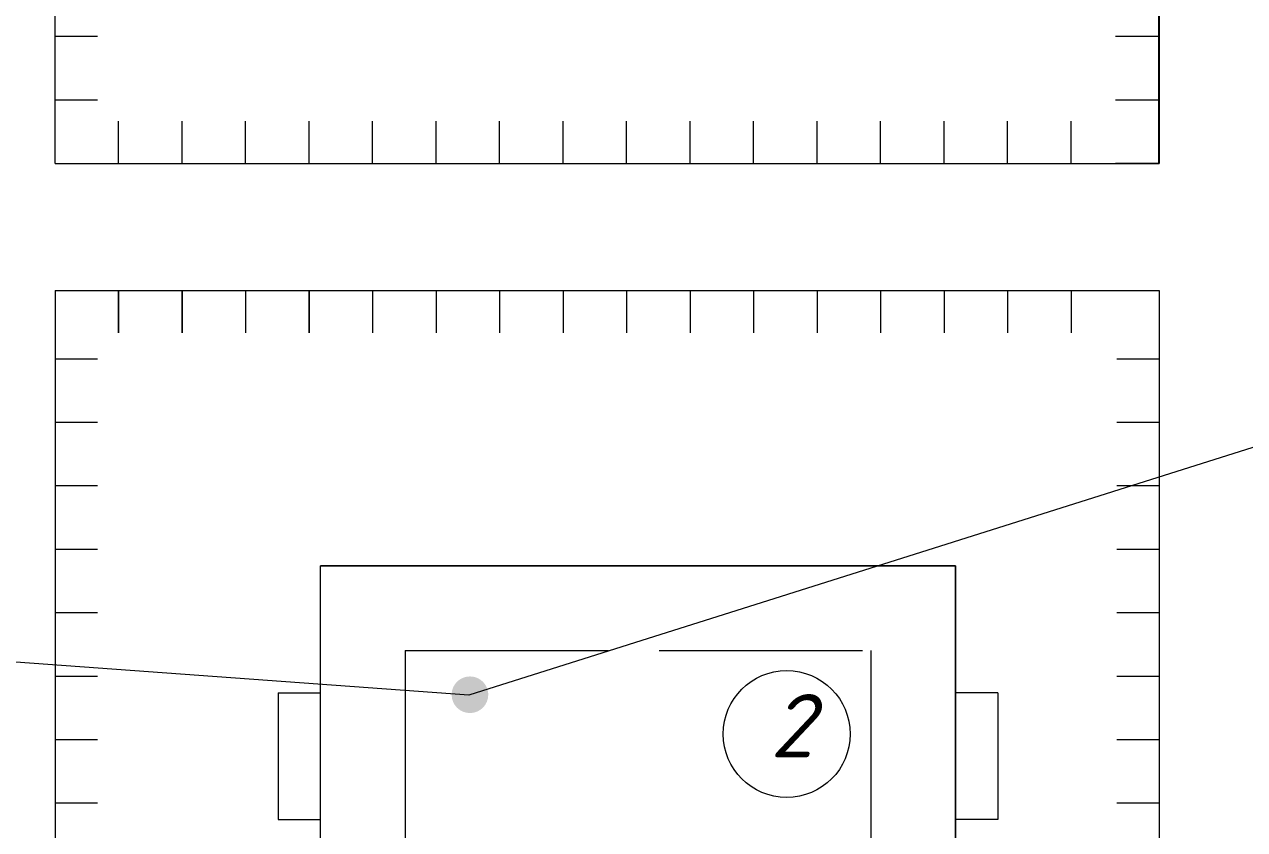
# Model space of a CAD drawing. Header units: millimetres. Extents: x 27137 to 30937, y -4667 to -569.
# Drawn here: x 28997.66 to 29026.49, y -2914.06 to -2895.03 of the extents above; entities that cross this region are included whole.
import ezdxf

# ---------------------------------------------------------------- set-up
doc = ezdxf.new("R2010")
doc.units = ezdxf.units.MM
doc.header["$LTSCALE"] = 0.4
doc.linetypes.add('ACAD_ISO02W100', pattern=[15, 12, -3])
doc.styles.add('Isocpeur', font='isocpeui.ttf', dxfattribs={"height": 2.5})

msp = doc.modelspace()

# ---------------------------------------------------------------- hatches: boundary and pattern name
at = {"lineweight": 15}
h = msp.add_hatch(color=256, dxfattribs=at)
h.dxf.hatch_style = 1
h.paths.add_polyline_path([(29007.7562, -2910.8771), (29008.1888, -2910.8771), (29008.6214, -2910.8771, -1)])
h.paths.add_polyline_path([(29008.1888, -2910.4445, -0.4142136), (29008.6214, -2910.8771), (29008.1888, -2910.8771)])
h = msp.add_hatch(color=256, dxfattribs=at)
h.dxf.hatch_style = 1
h.paths.add_polyline_path([(29008.1888, -2910.4445), (29008.1888, -2910.8771), (29007.7562, -2910.8771, -0.4142136)])

# ---------------------------------------------------------------- linework, layer by layer
at = {"ltscale": 0.5}
msp.add_line((29024.4675, -2898.3179), (29024.4675, -2869.5701), dxfattribs=at)
at = {"lineweight": 15}
for p, q in [((28998.3882, -2898.3179), (28998.3882, -2893.8179)), ((28998.3882, -2898.3179), (28998.3882, -2893.8179)), ((28999.3884, -2895.3179), (28998.3884, -2895.3179)), ((28999.3884, -2895.3179), (28998.3884, -2895.3179)), ((28999.3884, -2895.3179), (28998.3884, -2895.3179)), ((28999.3884, -2895.3179), (28998.3884, -2895.3179)), ((28999.3884, -2895.3179), (28998.3884, -2895.3179)), ((28999.3884, -2895.3179), (28998.3884, -2895.3179)), ((28999.3884, -2895.3179), (28998.3884, -2895.3179)), ((28999.3884, -2895.3179), (28998.3884, -2895.3179)), ((28999.3884, -2895.3179), (28998.3884, -2895.3179)), ((28999.3884, -2895.3179), (28998.3884, -2895.3179)), ((28999.3884, -2895.3179), (28998.3884, -2895.3179)), ((29024.438, -2895.3179), (29023.438, -2895.3179)), ((29024.438, -2895.3179), (29023.438, -2895.3179)), ((29024.438, -2895.3179), (29023.438, -2895.3179)), ((29024.438, -2895.3179), (29023.438, -2895.3179)), ((29024.438, -2895.3179), (29023.438, -2895.3179)), ((29024.438, -2895.3179), (29023.438, -2895.3179)), ((29024.438, -2895.3179), (29023.438, -2895.3179)), ((29024.438, -2895.3179), (29023.438, -2895.3179)), ((29024.438, -2895.3179), (29023.438, -2895.3179)), ((29024.438, -2895.3179), (29023.438, -2895.3179)), ((29024.438, -2895.3179), (29023.438, -2895.3179)), ((29024.438, -2895.3179), (29023.438, -2895.3179)), ((29024.438, -2895.3179), (29023.438, -2895.3179)), ((29024.438, -2895.3179), (29023.438, -2895.3179)), ((29024.438, -2895.3179), (29023.438, -2895.3179)), ((29024.438, -2895.3179), (29023.438, -2895.3179)), ((29024.438, -2895.3179), (29023.438, -2895.3179)), ((29024.438, -2895.3179), (29023.438, -2895.3179)), ((29024.438, -2895.3179), (29023.438, -2895.3179)), ((29024.438, -2895.3179), (29023.438, -2895.3179)), ((29024.438, -2895.3179), (29023.438, -2895.3179)), ((29024.438, -2895.3179), (29023.438, -2895.3179)), ((29024.438, -2895.3179), (29023.438, -2895.3179)), ((29024.438, -2895.3179), (29023.438, -2895.3179)), ((28999.3884, -2896.8179), (28998.3884, -2896.8179)), ((28999.3884, -2896.8179), (28998.3884, -2896.8179)), ((28999.3884, -2896.8179), (28998.3884, -2896.8179)), ((28999.3884, -2896.8179), (28998.3884, -2896.8179)), ((28999.3884, -2896.8179), (28998.3884, -2896.8179)), ((28999.3884, -2896.8179), (28998.3884, -2896.8179)), ((28999.3884, -2896.8179), (28998.3884, -2896.8179)), ((28999.3884, -2896.8179), (28998.3884, -2896.8179)), ((28999.3884, -2896.8179), (28998.3884, -2896.8179)), ((28999.3884, -2896.8179), (28998.3884, -2896.8179)), ((28999.3884, -2896.8179), (28998.3884, -2896.8179)), ((28999.3884, -2896.8179), (28998.3884, -2896.8179)), ((28999.3884, -2896.8179), (28998.3884, -2896.8179)), ((28999.3884, -2896.8179), (28998.3884, -2896.8179)), ((28999.3884, -2896.8179), (28998.3884, -2896.8179)), ((28999.3884, -2896.8179), (28998.3884, -2896.8179)), ((28999.3884, -2896.8179), (28998.3884, -2896.8179)), ((28999.3884, -2896.8179), (28998.3884, -2896.8179)), ((28999.3884, -2896.8179), (28998.3884, -2896.8179)), ((28999.3884, -2896.8179), (28998.3884, -2896.8179)), ((28999.3884, -2896.8179), (28998.3884, -2896.8179)), ((29024.438, -2896.8179), (29023.438, -2896.8179)), ((29024.438, -2896.8179), (29023.438, -2896.8179)), ((29024.438, -2896.8179), (29023.438, -2896.8179)), ((29024.438, -2896.8179), (29023.438, -2896.8179)), ((29024.438, -2896.8179), (29023.438, -2896.8179)), ((29024.438, -2896.8179), (29023.438, -2896.8179)), ((29024.438, -2896.8179), (29023.438, -2896.8179)), ((29024.438, -2896.8179), (29023.438, -2896.8179)), ((29024.438, -2896.8179), (29023.438, -2896.8179)), ((29024.438, -2896.8179), (29023.438, -2896.8179)), ((29024.438, -2896.8179), (29023.438, -2896.8179)), ((29024.438, -2896.8179), (29023.438, -2896.8179)), ((29024.438, -2896.8179), (29023.438, -2896.8179)), ((29024.438, -2896.8179), (29023.438, -2896.8179)), ((29024.438, -2896.8179), (29023.438, -2896.8179)), ((29024.438, -2896.8179), (29023.438, -2896.8179)), ((29024.438, -2896.8179), (29023.438, -2896.8179)), ((28999.8882, -2898.3179), (28999.8882, -2897.3179)), ((28999.8882, -2898.3179), (28999.8882, -2897.3179)), ((28999.8882, -2898.3179), (28999.8882, -2897.3179)), ((28999.8882, -2898.3179), (28999.8882, -2897.3179)), ((29001.3882, -2898.3179), (29001.3882, -2897.3179)), ((29001.3882, -2898.3179), (29001.3882, -2897.3179)), ((29002.8882, -2898.3179), (29002.8882, -2897.3179)), ((29002.8882, -2898.3179), (29002.8882, -2897.3179)), ((29002.8882, -2898.3179), (29002.8882, -2897.3179)), ((29002.8882, -2898.3179), (29002.8882, -2897.3179)), ((29004.3882, -2898.3179), (29004.3882, -2897.3179)), ((29004.3882, -2898.3179), (29004.3882, -2897.3179)), ((29004.3882, -2898.3179), (29004.3882, -2897.3179)), ((29004.3882, -2898.3179), (29004.3882, -2897.3179)), ((29004.3882, -2898.3179), (29004.3882, -2897.3179)), ((29004.3882, -2898.3179), (29004.3882, -2897.3179)), ((29005.8882, -2898.3179), (29005.8882, -2897.3179)), ((29005.8882, -2898.3179), (29005.8882, -2897.3179)), ((29005.8882, -2898.3179), (29005.8882, -2897.3179)), ((29005.8882, -2898.3179), (29005.8882, -2897.3179)), ((29005.8882, -2898.3179), (29005.8882, -2897.3179)), ((29005.8882, -2898.3179), (29005.8882, -2897.3179)), ((29007.3882, -2898.3179), (29007.3882, -2897.3179)), ((29007.3882, -2898.3179), (29007.3882, -2897.3179)), ((29007.3882, -2898.3179), (29007.3882, -2897.3179)), ((29007.3882, -2898.3179), (29007.3882, -2897.3179)), ((29008.8882, -2898.3179), (29008.8882, -2897.3179)), ((29008.8882, -2898.3179), (29008.8882, -2897.3179)), ((29010.3882, -2898.3179), (29010.3882, -2897.3179)), ((29010.3882, -2898.3179), (29010.3882, -2897.3179)), ((29010.3882, -2898.3179), (29010.3882, -2897.3179)), ((29010.3882, -2898.3179), (29010.3882, -2897.3179)), ((29011.8882, -2898.3179), (29011.8882, -2897.3179)), ((29011.8882, -2898.3179), (29011.8882, -2897.3179)), ((29013.3882, -2898.3179), (29013.3882, -2897.3179)), ((29013.3882, -2898.3179), (29013.3882, -2897.3179)), ((29013.3882, -2898.3179), (29013.3882, -2897.3179)), ((29013.3882, -2898.3179), (29013.3882, -2897.3179)), ((29014.8882, -2898.3179), (29014.8882, -2897.3179)), ((29014.8882, -2898.3179), (29014.8882, -2897.3179)), ((29016.3882, -2898.3179), (29016.3882, -2897.3179)), ((29016.3882, -2898.3179), (29016.3882, -2897.3179)), ((29016.3882, -2898.3179), (29016.3882, -2897.3179)), ((29016.3882, -2898.3179), (29016.3882, -2897.3179)), ((29017.8882, -2898.3179), (29017.8882, -2897.3179)), ((29017.8882, -2898.3179), (29017.8882, -2897.3179)), ((29019.3882, -2898.3179), (29019.3882, -2897.3179)), ((29019.3882, -2898.3179), (29019.3882, -2897.3179)), ((29019.3882, -2898.3179), (29019.3882, -2897.3179)), ((29019.3882, -2898.3179), (29019.3882, -2897.3179)), ((29020.8882, -2898.3179), (29020.8882, -2897.3179)), ((29020.8882, -2898.3179), (29020.8882, -2897.3179)), ((29022.3882, -2898.3179), (29022.3882, -2897.3179)), ((29022.3882, -2898.3179), (29022.3882, -2897.3179)), ((28998.3882, -2898.3179), (29024.4675, -2898.3179)), ((29024.438, -2898.3179), (29023.438, -2898.3179)), ((29024.438, -2898.3179), (29023.438, -2898.3179)), ((29024.438, -2898.3179), (29023.438, -2898.3179)), ((29024.438, -2898.3179), (29023.438, -2898.3179)), ((29024.438, -2898.3179), (29023.438, -2898.3179)), ((29024.438, -2898.3179), (29023.438, -2898.3179)), ((29024.438, -2898.3179), (29023.438, -2898.3179)), ((29024.438, -2898.3179), (29023.438, -2898.3179)), ((29024.438, -2898.3179), (29023.438, -2898.3179)), ((29024.438, -2898.3179), (29023.438, -2898.3179)), ((29024.438, -2898.3179), (29023.438, -2898.3179)), ((28998.3882, -2901.3179), (29008.8882, -2901.3179)), ((28998.3882, -2901.3179), (29024.4675, -2901.3179)), ((28998.3882, -2901.3179), (28998.3882, -2920.4673)), ((28999.8882, -2902.3179), (28999.8882, -2901.3179)), ((28999.8882, -2902.3179), (28999.8882, -2901.3179)), ((28999.8882, -2901.3179), (28999.8882, -2902.3179)), ((28999.8882, -2901.3179), (28999.8882, -2902.3179)), ((29001.3882, -2902.3179), (29001.3882, -2901.3179)), ((29001.3882, -2902.3179), (29001.3882, -2901.3179)), ((29001.3882, -2901.3179), (29001.3882, -2902.3179)), ((29001.3882, -2901.3179), (29001.3882, -2902.3179)), ((29001.3882, -2901.3179), (29001.3882, -2902.3179)), ((29001.3882, -2901.3179), (29001.3882, -2902.3179)), ((29002.8882, -2901.3179), (29002.8882, -2902.3179)), ((29002.8882, -2901.3179), (29002.8882, -2902.3179)), ((29002.8882, -2901.3179), (29002.8882, -2902.3179)), ((29002.8882, -2901.3179), (29002.8882, -2902.3179)), ((29002.8882, -2901.3179), (29002.8882, -2902.3179)), ((29002.8882, -2901.3179), (29002.8882, -2902.3179)), ((29004.3882, -2902.3179), (29004.3882, -2901.3179)), ((29004.3882, -2902.3179), (29004.3882, -2901.3179)), ((29004.3882, -2901.3179), (29004.3882, -2902.3179)), ((29004.3882, -2901.3179), (29004.3882, -2902.3179)), ((29004.3882, -2901.3179), (29004.3882, -2902.3179)), ((29004.3882, -2901.3179), (29004.3882, -2902.3179)), ((29004.3882, -2901.3179), (29004.3882, -2902.3179)), ((29004.3882, -2901.3179), (29004.3882, -2902.3179)), ((29005.8882, -2901.3179), (29005.8882, -2902.3179)), ((29005.8882, -2901.3179), (29005.8882, -2902.3179)), ((29007.3882, -2901.3179), (29007.3882, -2902.3179)), ((29007.3882, -2901.3179), (29007.3882, -2902.3179)), ((29007.3882, -2901.3179), (29007.3882, -2902.3179)), ((29007.3882, -2901.3179), (29007.3882, -2902.3179)), ((29008.8882, -2901.3179), (29008.8882, -2902.3179)), ((29008.8882, -2901.3179), (29008.8882, -2902.3179)), ((29010.3882, -2901.3179), (29010.3882, -2902.3179)), ((29010.3882, -2901.3179), (29010.3882, -2902.3179)), ((29010.3882, -2901.3179), (29010.3882, -2902.3179)), ((29010.3882, -2901.3179), (29010.3882, -2902.3179)), ((29011.8882, -2901.3179), (29011.8882, -2902.3179)), ((29011.8882, -2901.3179), (29011.8882, -2902.3179)), ((29013.3882, -2901.3179), (29013.3882, -2902.3179)), ((29013.3882, -2901.3179), (29013.3882, -2902.3179)), ((29013.3882, -2901.3179), (29013.3882, -2902.3179)), ((29013.3882, -2901.3179), (29013.3882, -2902.3179)), ((29014.8882, -2901.3179), (29014.8882, -2902.3179)), ((29014.8882, -2901.3179), (29014.8882, -2902.3179)), ((29016.3882, -2901.3179), (29016.3882, -2902.3179)), ((29016.3882, -2901.3179), (29016.3882, -2902.3179)), ((29016.3882, -2901.3179), (29016.3882, -2902.3179)), ((29016.3882, -2901.3179), (29016.3882, -2902.3179)), ((29017.8882, -2901.3179), (29017.8882, -2902.3179)), ((29017.8882, -2901.3179), (29017.8882, -2902.3179)), ((29019.3882, -2901.3179), (29019.3882, -2902.3179)), ((29019.3882, -2901.3179), (29019.3882, -2902.3179)), ((29019.3882, -2901.3179), (29019.3882, -2902.3179)), ((29019.3882, -2901.3179), (29019.3882, -2902.3179)), ((29020.8882, -2901.3179), (29020.8882, -2902.3179)), ((29020.8882, -2901.3179), (29020.8882, -2902.3179)), ((29022.3882, -2901.3179), (29022.3882, -2902.3179)), ((29022.3882, -2901.3179), (29022.3882, -2902.3179)), ((29024.4675, -2901.3179), (29024.4675, -2949.9864)), ((28999.3882, -2902.9418), (28998.3882, -2902.9418)), ((28999.3882, -2902.9418), (28998.3882, -2902.9418)), ((28999.3882, -2902.9418), (28998.3882, -2902.9418)), ((28999.3882, -2902.9418), (28998.3882, -2902.9418)), ((28999.3882, -2902.9418), (28998.3882, -2902.9418)), ((28999.3882, -2902.9418), (28998.3882, -2902.9418)), ((28999.3882, -2902.9418), (28998.3882, -2902.9418)), ((28999.3882, -2902.9418), (28998.3882, -2902.9418)), ((28999.3882, -2902.9418), (28998.3882, -2902.9418)), ((28999.3882, -2902.9418), (28998.3882, -2902.9418)), ((28999.3882, -2902.9418), (28998.3882, -2902.9418)), ((29024.4675, -2902.9418), (29023.4675, -2902.9418)), ((29024.4675, -2902.9418), (29023.4675, -2902.9418)), ((29024.4675, -2902.9418), (29023.4675, -2902.9418)), ((29024.4675, -2902.9418), (29023.4675, -2902.9418)), ((29024.4675, -2902.9418), (29023.4675, -2902.9418)), ((29024.4675, -2902.9418), (29023.4675, -2902.9418)), ((29024.4675, -2902.9418), (29023.4675, -2902.9418)), ((29024.4675, -2902.9418), (29023.4675, -2902.9418)), ((29024.4675, -2902.9418), (29023.4675, -2902.9418)), ((29024.4675, -2902.9418), (29023.4675, -2902.9418)), ((29024.4675, -2902.9418), (29023.4675, -2902.9418)), ((28999.3882, -2904.4418), (28998.3882, -2904.4418)), ((28999.3882, -2904.4418), (28998.3882, -2904.4418)), ((28999.3882, -2904.4418), (28998.3882, -2904.4418)), ((28999.3882, -2904.4418), (28998.3882, -2904.4418)), ((28999.3882, -2904.4418), (28998.3882, -2904.4418)), ((28999.3882, -2904.4418), (28998.3882, -2904.4418)), ((28999.3882, -2904.4418), (28998.3882, -2904.4418)), ((28999.3882, -2904.4418), (28998.3882, -2904.4418)), ((28999.3882, -2904.4418), (28998.3882, -2904.4418)), ((28999.3882, -2904.4418), (28998.3882, -2904.4418)), ((28999.3882, -2904.4418), (28998.3882, -2904.4418)), ((28999.3882, -2904.4418), (28998.3882, -2904.4418)), ((28999.3882, -2904.4418), (28998.3882, -2904.4418)), ((28999.3882, -2904.4418), (28998.3882, -2904.4418)), ((28999.3882, -2904.4418), (28998.3882, -2904.4418)), ((28999.3882, -2904.4418), (28998.3882, -2904.4418)), ((28999.3882, -2904.4418), (28998.3882, -2904.4418)), ((28999.3882, -2904.4418), (28998.3882, -2904.4418)), ((28999.3882, -2904.4418), (28998.3882, -2904.4418)), ((28999.3882, -2904.4418), (28998.3882, -2904.4418)), ((28999.3882, -2904.4418), (28998.3882, -2904.4418)), ((29024.4675, -2904.4418), (29023.4675, -2904.4418)), ((29024.4675, -2904.4418), (29023.4675, -2904.4418)), ((29024.4675, -2904.4418), (29023.4675, -2904.4418)), ((29024.4675, -2904.4418), (29023.4675, -2904.4418)), ((29024.4675, -2904.4418), (29023.4675, -2904.4418)), ((29024.4675, -2904.4418), (29023.4675, -2904.4418)), ((29024.4675, -2904.4418), (29023.4675, -2904.4418)), ((29024.4675, -2904.4418), (29023.4675, -2904.4418)), ((29024.4675, -2904.4418), (29023.4675, -2904.4418)), ((29024.4675, -2904.4418), (29023.4675, -2904.4418)), ((29024.4675, -2904.4418), (29023.4675, -2904.4418)), ((29024.4675, -2904.4418), (29023.4675, -2904.4418)), ((29024.4675, -2904.4418), (29023.4675, -2904.4418)), ((29024.4675, -2904.4418), (29023.4675, -2904.4418)), ((28999.3882, -2905.9418), (28998.3882, -2905.9418)), ((28999.3882, -2905.9418), (28998.3882, -2905.9418)), ((28999.3882, -2905.9418), (28998.3882, -2905.9418)), ((28999.3882, -2905.9418), (28998.3882, -2905.9418)), ((28999.3882, -2905.9418), (28998.3882, -2905.9418)), ((28999.3882, -2905.9418), (28998.3882, -2905.9418)), ((28999.3882, -2905.9418), (28998.3882, -2905.9418)), ((28999.3882, -2905.9418), (28998.3882, -2905.9418)), ((28999.3882, -2905.9418), (28998.3882, -2905.9418)), ((28999.3882, -2905.9418), (28998.3882, -2905.9418)), ((28999.3882, -2905.9418), (28998.3882, -2905.9418)), ((28999.3882, -2905.9418), (28998.3882, -2905.9418)), ((28999.3882, -2905.9418), (28998.3882, -2905.9418)), ((28999.3882, -2905.9418), (28998.3882, -2905.9418)), ((28999.3882, -2905.9418), (28998.3882, -2905.9418)), ((28999.3882, -2905.9418), (28998.3882, -2905.9418)), ((28999.3882, -2905.9418), (28998.3882, -2905.9418)), ((29024.4675, -2905.9418), (29023.4675, -2905.9418)), ((29024.4675, -2905.9418), (29023.4675, -2905.9418)), ((29024.4675, -2905.9418), (29023.4675, -2905.9418)), ((28999.3882, -2907.4418), (28998.3882, -2907.4418)), ((28999.3882, -2907.4418), (28998.3882, -2907.4418)), ((28999.3882, -2907.4418), (28998.3882, -2907.4418)), ((28999.3882, -2907.4418), (28998.3882, -2907.4418)), ((28999.3882, -2907.4418), (28998.3882, -2907.4418)), ((28999.3882, -2907.4418), (28998.3882, -2907.4418)), ((28999.3882, -2907.4418), (28998.3882, -2907.4418)), ((28999.3882, -2907.4418), (28998.3882, -2907.4418)), ((28999.3882, -2907.4418), (28998.3882, -2907.4418)), ((28999.3882, -2907.4418), (28998.3882, -2907.4418)), ((28999.3882, -2907.4418), (28998.3882, -2907.4418)), ((29024.4675, -2907.4418), (29023.4675, -2907.4418)), ((29024.4675, -2907.4418), (29023.4675, -2907.4418)), ((29024.4675, -2907.4418), (29023.4675, -2907.4418)), ((29024.4675, -2907.4418), (29023.4675, -2907.4418)), ((29024.4675, -2907.4418), (29023.4675, -2907.4418)), ((29019.6599, -2907.8278), (29004.6599, -2907.8278)), ((29004.6599, -2937.8278), (29004.6599, -2907.8278)), ((29004.6599, -2907.8278), (29019.6599, -2907.8278)), ((29019.6599, -2937.8278), (29019.6599, -2907.8278)), ((29019.6599, -2907.8278), (29019.6599, -2937.8278)), ((28999.3882, -2908.9418), (28998.3882, -2908.9418)), ((28999.3882, -2908.9418), (28998.3882, -2908.9418)), ((28999.3882, -2908.9418), (28998.3882, -2908.9418)), ((28999.3882, -2908.9418), (28998.3882, -2908.9418)), ((28999.3882, -2908.9418), (28998.3882, -2908.9418)), ((28999.3882, -2908.9418), (28998.3882, -2908.9418)), ((28999.3882, -2908.9418), (28998.3882, -2908.9418)), ((28999.3882, -2908.9418), (28998.3882, -2908.9418)), ((28999.3882, -2908.9418), (28998.3882, -2908.9418)), ((28999.3882, -2908.9418), (28998.3882, -2908.9418)), ((28999.3882, -2908.9418), (28998.3882, -2908.9418)), ((28999.3882, -2908.9418), (28998.3882, -2908.9418)), ((28999.3882, -2908.9418), (28998.3882, -2908.9418)), ((29024.4675, -2908.9418), (29023.4675, -2908.9418)), ((28999.3882, -2910.4418), (28998.3882, -2910.4418)), ((28999.3882, -2910.4418), (28998.3882, -2910.4418)), ((28999.3882, -2910.4418), (28998.3882, -2910.4418)), ((28999.3882, -2910.4418), (28998.3882, -2910.4418)), ((28999.3882, -2910.4418), (28998.3882, -2910.4418)), ((28999.3882, -2910.4418), (28998.3882, -2910.4418)), ((28999.3882, -2910.4418), (28998.3882, -2910.4418)), ((28999.3882, -2910.4418), (28998.3882, -2910.4418)), ((28999.3882, -2910.4418), (28998.3882, -2910.4418)), ((28999.3882, -2910.4418), (28998.3882, -2910.4418)), ((28999.3882, -2910.4418), (28998.3882, -2910.4418)), ((28999.3882, -2910.4418), (28998.3882, -2910.4418)), ((28999.3882, -2910.4418), (28998.3882, -2910.4418)), ((28999.3882, -2910.4418), (28998.3882, -2910.4418)), ((28999.3882, -2910.4418), (28998.3882, -2910.4418)), ((28999.3882, -2910.4418), (28998.3882, -2910.4418)), ((28999.3882, -2910.4418), (28998.3882, -2910.4418)), ((29024.4675, -2910.4418), (29023.4675, -2910.4418)), ((29024.4675, -2910.4418), (29023.4675, -2910.4418)), ((29024.4675, -2910.4418), (29023.4675, -2910.4418)), ((29024.4675, -2910.4418), (29023.4675, -2910.4418)), ((29024.4675, -2910.4418), (29023.4675, -2910.4418)), ((29024.4675, -2910.4418), (29023.4675, -2910.4418)), ((29024.4675, -2910.4418), (29023.4675, -2910.4418)), ((29024.4675, -2910.4418), (29023.4675, -2910.4418)), ((29003.6599, -2910.8278), (29003.6599, -2913.8278)), ((29003.6599, -2910.8278), (29004.6599, -2910.8278)), ((29020.6599, -2910.8278), (29019.6599, -2910.8278)), ((29020.6599, -2910.8278), (29020.6599, -2913.8278)), ((28999.3882, -2911.9418), (28998.3882, -2911.9418)), ((28999.3882, -2911.9418), (28998.3882, -2911.9418)), ((28999.3882, -2911.9418), (28998.3882, -2911.9418)), ((28999.3882, -2911.9418), (28998.3882, -2911.9418)), ((28999.3882, -2911.9418), (28998.3882, -2911.9418)), ((28999.3882, -2911.9418), (28998.3882, -2911.9418)), ((28999.3882, -2911.9418), (28998.3882, -2911.9418)), ((28999.3882, -2911.9418), (28998.3882, -2911.9418)), ((28999.3882, -2911.9418), (28998.3882, -2911.9418)), ((28999.3882, -2911.9418), (28998.3882, -2911.9418)), ((28999.3882, -2911.9418), (28998.3882, -2911.9418)), ((29024.4675, -2911.9418), (29023.4675, -2911.9418)), ((29024.4675, -2911.9418), (29023.4675, -2911.9418)), ((29024.4675, -2911.9418), (29023.4675, -2911.9418)), ((29024.4675, -2911.9418), (29023.4675, -2911.9418)), ((29024.4675, -2911.9418), (29023.4675, -2911.9418)), ((29024.4675, -2911.9418), (29023.4675, -2911.9418)), ((29024.4675, -2911.9418), (29023.4675, -2911.9418)), ((29024.4675, -2911.9418), (29023.4675, -2911.9418)), ((28999.3882, -2913.4418), (28998.3882, -2913.4418)), ((28999.3882, -2913.4418), (28998.3882, -2913.4418)), ((28999.3882, -2913.4418), (28998.3882, -2913.4418)), ((28999.3882, -2913.4418), (28998.3882, -2913.4418)), ((28999.3882, -2913.4418), (28998.3882, -2913.4418)), ((28999.3882, -2913.4418), (28998.3882, -2913.4418)), ((28999.3882, -2913.4418), (28998.3882, -2913.4418)), ((28999.3882, -2913.4418), (28998.3882, -2913.4418)), ((28999.3882, -2913.4418), (28998.3882, -2913.4418)), ((28999.3882, -2913.4418), (28998.3882, -2913.4418)), ((28999.3882, -2913.4418), (28998.3882, -2913.4418)), ((28999.3882, -2913.4418), (28998.3882, -2913.4418)), ((28999.3882, -2913.4418), (28998.3882, -2913.4418)), ((29024.4675, -2913.4418), (29023.4675, -2913.4418)), ((29024.4675, -2913.4418), (29023.4675, -2913.4418)), ((29024.4675, -2913.4418), (29023.4675, -2913.4418)), ((29024.4675, -2913.4418), (29023.4675, -2913.4418)), ((29024.4675, -2913.4418), (29023.4675, -2913.4418)), ((29024.4675, -2913.4418), (29023.4675, -2913.4418)), ((29003.6599, -2913.8278), (29004.6599, -2913.8278)), ((29020.6599, -2913.8278), (29019.6599, -2913.8278))]:
    msp.add_line(p, q, dxfattribs=at)
at = {"lineweight": 15, "ltscale": 0.5}
for p, q in [((29035.6035, -2902.2046), (29008.1636, -2910.8842)), ((29008.1636, -2910.8842), (28986.0099, -2909.2773))]:
    msp.add_line(p, q, dxfattribs=at)
at = {"linetype": 'ACAD_ISO02W100', "lineweight": 15}
for p, q in [((29006.6599, -2909.8278), (29017.6599, -2909.8278)), ((29006.6599, -2909.8278), (29006.6599, -2935.8278)), ((29017.6599, -2909.8278), (29017.6599, -2935.8278))]:
    msp.add_line(p, q, dxfattribs=at)
at = {"lineweight": 15}
msp.add_circle((29015.6697, -2911.8053), 1.5, dxfattribs=at)

# ---------------------------------------------------------------- texts
at = {"lineweight": 15, "insert": (29016.2991, -2910.8597), "char_height": 1.5, "attachment_point": 3, "style": 'Isocpeur'}
msp.add_mtext_dynamic_manual_height_columns('2', width=1.525272, gutter_width=12.5, heights=[0], dxfattribs=at)

doc.saveas('drawing.dxf')
